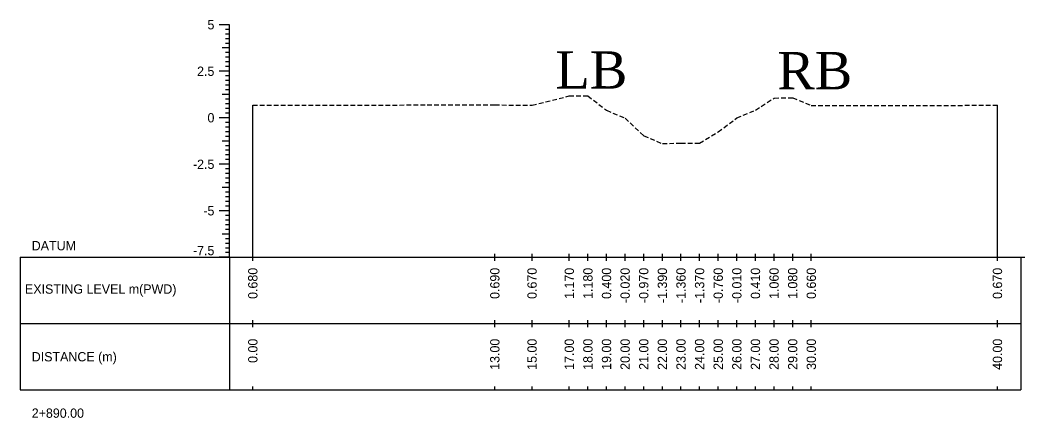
# Model space of a CAD drawing. Header units: inches. Extents: x 2917 to 4535, y -1482 to -1060.
# Drawn here: x 4272.8 to 4326.8, y -1232.3 to -1211 of the extents above; entities that cross this region are included whole.
import ezdxf
from ezdxf.enums import TextEntityAlignment as Align

# ---------------------------------------------------------------- set-up
doc = ezdxf.new("R2010")
doc.units = ezdxf.units.IN
doc.header["$MEASUREMENT"] = 0
doc.linetypes.add('HIDDEN', pattern=[0.375, 0.25, -0.125])
doc.layers.add('CS_Drawing', color=7, linetype='Continuous')
doc.layers.add('GL', color=3, linetype='HIDDEN')
doc.styles.add('romans', font='romans.shx')

msp = doc.modelspace()

# ---------------------------------------------------------------- linework, layer by layer
at = {"layer": 'CS_Drawing'}
for p, q in [((4284.033, -1211.201), (4283.47, -1211.201)), ((4284.033, -1211.201), (4283.639, -1211.201)), ((4284.033, -1211.201), (4283.808, -1211.201)), ((4284.033, -1211.451), (4283.808, -1211.451)), ((4284.033, -1211.701), (4283.808, -1211.701)), ((4284.033, -1223.701), (4284.033, -1211.201)), ((4284.033, -1211.951), (4283.808, -1211.951)), ((4284.033, -1212.201), (4283.808, -1212.201)), ((4284.033, -1212.451), (4283.639, -1212.451)), ((4284.033, -1212.451), (4283.808, -1212.451)), ((4284.033, -1212.701), (4283.808, -1212.701)), ((4284.033, -1212.951), (4283.808, -1212.951)), ((4284.033, -1213.201), (4283.808, -1213.201)), ((4284.033, -1213.701), (4283.47, -1213.701)), ((4284.033, -1213.701), (4283.639, -1213.701)), ((4284.033, -1213.451), (4283.808, -1213.451)), ((4284.033, -1213.701), (4283.808, -1213.701)), ((4284.033, -1213.951), (4283.808, -1213.951)), ((4284.033, -1214.201), (4283.808, -1214.201)), ((4284.033, -1214.951), (4283.639, -1214.951)), ((4284.033, -1214.451), (4283.808, -1214.451)), ((4284.033, -1214.701), (4283.808, -1214.701)), ((4284.033, -1214.951), (4283.808, -1214.951)), ((4284.033, -1215.201), (4283.808, -1215.201)), ((4284.033, -1215.451), (4283.808, -1215.451)), ((4284.033, -1215.701), (4283.808, -1215.701)), ((4284.033, -1215.951), (4283.808, -1215.951)), ((4285.283, -1223.701), (4285.283, -1215.521)), ((4325.283, -1223.701), (4325.283, -1215.531)), ((4284.033, -1216.201), (4283.47, -1216.201)), ((4284.033, -1216.201), (4283.639, -1216.201)), ((4284.033, -1216.201), (4283.808, -1216.201)), ((4284.033, -1216.451), (4283.808, -1216.451)), ((4284.033, -1216.701), (4283.808, -1216.701)), ((4284.033, -1216.951), (4283.808, -1216.951)), ((4284.033, -1217.451), (4283.639, -1217.451)), ((4284.033, -1217.201), (4283.808, -1217.201)), ((4284.033, -1217.451), (4283.808, -1217.451)), ((4284.033, -1217.701), (4283.808, -1217.701)), ((4284.033, -1217.951), (4283.808, -1217.951)), ((4284.033, -1218.201), (4283.808, -1218.201)), ((4284.033, -1218.701), (4283.47, -1218.701)), ((4284.033, -1218.701), (4283.639, -1218.701)), ((4284.033, -1218.451), (4283.808, -1218.451)), ((4284.033, -1218.701), (4283.808, -1218.701)), ((4284.033, -1218.951), (4283.808, -1218.951)), ((4284.033, -1219.201), (4283.808, -1219.201)), ((4284.033, -1219.451), (4283.808, -1219.451)), ((4284.033, -1219.701), (4283.808, -1219.701)), ((4284.033, -1219.951), (4283.639, -1219.951)), ((4284.033, -1219.951), (4283.808, -1219.951)), ((4284.033, -1220.201), (4283.808, -1220.201)), ((4284.033, -1220.451), (4283.808, -1220.451)), ((4284.033, -1220.701), (4283.808, -1220.701)), ((4284.033, -1221.201), (4283.47, -1221.201)), ((4284.033, -1221.201), (4283.639, -1221.201)), ((4284.033, -1220.951), (4283.808, -1220.951)), ((4284.033, -1221.201), (4283.808, -1221.201)), ((4284.033, -1221.451), (4283.808, -1221.451)), ((4284.033, -1221.701), (4283.808, -1221.701)), ((4284.033, -1221.951), (4283.808, -1221.951)), ((4284.033, -1222.451), (4283.639, -1222.451)), ((4284.033, -1222.201), (4283.808, -1222.201)), ((4284.033, -1222.451), (4283.808, -1222.451)), ((4284.033, -1222.701), (4283.808, -1222.701)), ((4284.033, -1222.951), (4283.808, -1222.951)), ((4284.033, -1223.201), (4283.808, -1223.201)), ((4284.033, -1223.451), (4283.808, -1223.451)), ((4285.283, -1223.889), (4285.283, -1223.514)), ((4298.283, -1223.889), (4298.283, -1223.514)), ((4300.283, -1223.889), (4300.283, -1223.514)), ((4302.283, -1223.889), (4302.283, -1223.514)), ((4303.283, -1223.889), (4303.283, -1223.514)), ((4304.283, -1223.889), (4304.283, -1223.514)), ((4305.283, -1223.889), (4305.283, -1223.514)), ((4306.283, -1223.889), (4306.283, -1223.514)), ((4307.283, -1223.889), (4307.283, -1223.514)), ((4308.283, -1223.889), (4308.283, -1223.514)), ((4309.283, -1223.889), (4309.283, -1223.514)), ((4310.283, -1223.889), (4310.283, -1223.514)), ((4311.283, -1223.889), (4311.283, -1223.514)), ((4312.283, -1223.889), (4312.283, -1223.514)), ((4313.283, -1223.889), (4313.283, -1223.514)), ((4314.283, -1223.889), (4314.283, -1223.514)), ((4315.283, -1223.889), (4315.283, -1223.514)), ((4325.283, -1223.889), (4325.283, -1223.514)), ((4272.783, -1223.701), (4284.033, -1223.701)), ((4272.783, -1223.701), (4272.783, -1230.826)), ((4284.033, -1223.701), (4283.47, -1223.701)), ((4284.033, -1223.701), (4283.639, -1223.701)), ((4284.033, -1223.701), (4283.808, -1223.701)), ((4284.033, -1223.701), (4326.533, -1223.701)), ((4284.033, -1223.701), (4284.033, -1230.826)), ((4326.533, -1223.701), (4326.758, -1223.701)), ((4326.533, -1223.701), (4326.533, -1230.826)), ((4272.783, -1227.264), (4284.033, -1227.264)), ((4284.033, -1227.264), (4326.533, -1227.264)), ((4284.033, -1227.264), (4326.533, -1227.264)), ((4285.283, -1227.451), (4285.283, -1227.076)), ((4298.283, -1227.451), (4298.283, -1227.076)), ((4300.283, -1227.451), (4300.283, -1227.076)), ((4302.283, -1227.451), (4302.283, -1227.076)), ((4303.283, -1227.451), (4303.283, -1227.076)), ((4304.283, -1227.451), (4304.283, -1227.076)), ((4305.283, -1227.451), (4305.283, -1227.076)), ((4306.283, -1227.451), (4306.283, -1227.076)), ((4307.283, -1227.451), (4307.283, -1227.076)), ((4308.283, -1227.451), (4308.283, -1227.076)), ((4309.283, -1227.451), (4309.283, -1227.076)), ((4310.283, -1227.451), (4310.283, -1227.076)), ((4311.283, -1227.451), (4311.283, -1227.076)), ((4312.283, -1227.451), (4312.283, -1227.076)), ((4313.283, -1227.451), (4313.283, -1227.076)), ((4314.283, -1227.451), (4314.283, -1227.076)), ((4315.283, -1227.451), (4315.283, -1227.076)), ((4325.283, -1227.451), (4325.283, -1227.076)), ((4272.783, -1230.826), (4284.033, -1230.826)), ((4284.033, -1230.826), (4326.533, -1230.826)), ((4285.283, -1230.826), (4285.283, -1230.639)), ((4298.283, -1230.826), (4298.283, -1230.639)), ((4300.283, -1230.826), (4300.283, -1230.639)), ((4302.283, -1230.826), (4302.283, -1230.639)), ((4303.283, -1230.826), (4303.283, -1230.639)), ((4304.283, -1230.826), (4304.283, -1230.639)), ((4305.283, -1230.826), (4305.283, -1230.639)), ((4306.283, -1230.826), (4306.283, -1230.639)), ((4307.283, -1230.826), (4307.283, -1230.639)), ((4308.283, -1230.826), (4308.283, -1230.639)), ((4309.283, -1230.826), (4309.283, -1230.639)), ((4310.283, -1230.826), (4310.283, -1230.639)), ((4311.283, -1230.826), (4311.283, -1230.639)), ((4312.283, -1230.826), (4312.283, -1230.639)), ((4313.283, -1230.826), (4313.283, -1230.639)), ((4314.283, -1230.826), (4314.283, -1230.639)), ((4315.283, -1230.826), (4315.283, -1230.639)), ((4325.283, -1230.826), (4325.283, -1230.639))]:
    msp.add_line(p, q, dxfattribs=at)
at = {"layer": 'GL'}
msp.add_lwpolyline([(4285.283, -1215.521), (4298.283, -1215.511), (4300.283, -1215.531), (4302.283, -1215.031), (4303.283, -1215.021), (4304.283, -1215.801), (4305.283, -1216.221), (4306.283, -1217.171), (4307.283, -1217.591), (4308.283, -1217.561), (4309.283, -1217.571), (4310.283, -1216.961), (4311.283, -1216.211), (4312.283, -1215.791), (4313.283, -1215.141), (4314.283, -1215.121), (4315.283, -1215.541), (4325.283, -1215.531), (4325.283, -1215.531)], dxfattribs=at)

# ---------------------------------------------------------------- texts
at = {"char_height": 2, "width": 27.14775, "attachment_point": 1, "style": 'romans'}
for s, insert in [('{\\fTimes New Roman|b0|i0|c0|p18;LB}', (4301.544, -1212.63)), ('{\\fTimes New Roman|b0|i0|c0|p18;RB}', (4313.454, -1212.666))]:
    msp.add_mtext(s, dxfattribs=dict(at, insert=insert))
at = {"layer": 'CS_Drawing'}
for s, p in [('5', (4283.22, -1211.201)), ('2.5', (4283.22, -1213.701)), ('0', (4283.22, -1216.201)), ('-2.5', (4283.22, -1218.701)), ('-5', (4283.22, -1221.201))]:
    msp.add_text(s, height=0.5, dxfattribs=at).set_placement(p, align=Align.MIDDLE_RIGHT)
for s, p in [('DATUM', (4273.408, -1223.076)), ('EXISTING LEVEL m(PWD)', (4273.045, -1225.408)), ('DISTANCE (m)', (4273.408, -1229.045)), ('2+890.00', (4273.408, -1232.076))]:
    msp.add_text(s, height=0.5, dxfattribs=at).set_placement(p, align=Align.MIDDLE_LEFT)
msp.add_text('-7.5', height=0.5, dxfattribs=at).set_placement((4283.22, -1223.589), align=Align.RIGHT)
for s, p in [('0.680', (4285.283, -1224.264)), ('0.690', (4298.283, -1224.264)), ('0.670', (4300.283, -1224.264)), ('1.170', (4302.283, -1224.264)), ('1.180', (4303.283, -1224.264)), ('0.400', (4304.283, -1224.264)), ('-0.020', (4305.283, -1224.264)), ('-0.970', (4306.283, -1224.264)), ('-1.390', (4307.283, -1224.264)), ('-1.360', (4308.283, -1224.264)), ('-1.370', (4309.283, -1224.264)), ('-0.760', (4310.283, -1224.264)), ('-0.010', (4311.283, -1224.264)), ('0.410', (4312.283, -1224.264)), ('1.060', (4313.283, -1224.264)), ('1.080', (4314.283, -1224.264)), ('0.660', (4315.283, -1224.264)), ('0.670', (4325.283, -1224.264)), ('0.00', (4285.283, -1228.076)), ('13.00', (4298.283, -1228.076)), ('15.00', (4300.283, -1228.076)), ('17.00', (4302.283, -1228.076)), ('18.00', (4303.283, -1228.076)), ('19.00', (4304.283, -1228.076)), ('20.00', (4305.283, -1228.076)), ('21.00', (4306.283, -1228.076)), ('22.00', (4307.283, -1228.076)), ('23.00', (4308.283, -1228.076)), ('24.00', (4309.283, -1228.076)), ('25.00', (4310.283, -1228.076)), ('26.00', (4311.283, -1228.076)), ('27.00', (4312.283, -1228.076)), ('28.00', (4313.283, -1228.076)), ('29.00', (4314.283, -1228.076)), ('30.00', (4315.283, -1228.076)), ('40.00', (4325.283, -1228.076))]:
    msp.add_text(s, height=0.5, rotation=90, dxfattribs=at).set_placement(p, align=Align.MIDDLE_RIGHT)

doc.saveas('drawing.dxf')
